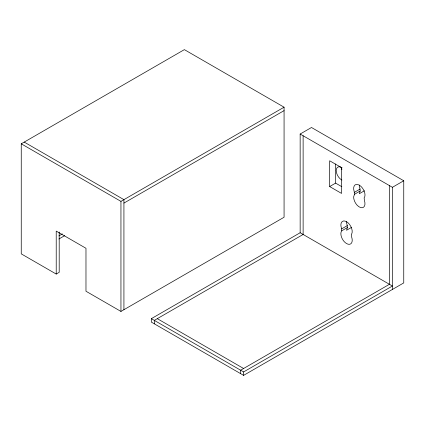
<?xml version="1.0" encoding="UTF-8"?>
<svg xmlns="http://www.w3.org/2000/svg" width="425" height="425" viewBox="0 0 425 425"><rect width="100%" height="100%" fill="white"/><g stroke="black" fill="none" stroke-linecap="round" stroke-linejoin="round"><path stroke-width="0.64" d="M354.493 194.278L353.653 196.855A8.017 4.627 60 0 0 360.458 207.506A8.017 4.627 60 0 0 364.416 200.52L364.14 197.859L364.464 197.423A8.017 4.627 60 0 0 364.4 191.749L363.726 190.134A8.017 4.627 60 0 0 356.325 184.423A8.017 4.627 60 0 0 354.168 191.478L354.493 194.278L360.161 191L359.837 188.206A8.017 4.627 60 0 1 359.316 185.077M360.161 191L359.327 193.704L364.432 190.761M341.721 230.833L341.445 231.189A8.017 4.627 60 0 0 342.067 238.425A8.017 4.627 60 0 0 347.682 244.067L348.776 244.301A8.017 4.627 60 0 0 351.858 242.351L352.144 241.235A8.017 4.627 60 0 0 351.645 237.081L351.369 234.414L351.693 233.978A8.017 4.627 60 0 0 346.545 221.717A8.017 4.627 60 0 0 341.397 228.034L341.721 230.833L347.39 227.561L347.066 224.761A8.017 4.627 60 0 1 346.545 221.632M347.39 227.561L346.556 230.265L351.661 227.317M56.217 274.051L21.25 253.863L21.25 143.809L184.37 49.635L284.07 107.196L284.07 217.249L120.95 311.424L85.978 291.237L85.978 248.28L56.217 231.094L56.217 274.051L59.197 272.335L59.197 232.023M58.905 235.902L62.353 233.915M21.25 143.809L120.95 201.37L284.07 107.196M58.905 238.993L64.648 235.678M123.925 203.092L284.07 110.633M300.151 232.751L300.151 134.04L311.493 127.495L403.75 180.758L403.75 282.907L243.605 375.365L151.348 322.102L151.348 318.665L300.151 232.751L392.413 286.02L243.605 371.928L151.348 318.665M329.657 186.554L341.562 193.423L341.562 167.652L329.657 160.778L329.657 186.554L335.607 183.117L341.843 186.718M354.493 192.286L360.161 189.013M300.151 134.04L392.413 187.308L403.75 180.758M341.721 228.847L347.39 225.574M24.225 142.093L123.925 199.654L123.925 309.703M157.298 318.665L243.605 368.491M392.413 187.308L392.413 289.457M389.433 185.587L389.433 284.298L240.63 370.212L240.63 373.649M335.607 163.949L335.607 183.117M303.126 135.761L303.126 234.472L154.323 320.381L154.323 323.818M243.605 371.928L243.605 375.365M120.95 201.37L120.95 311.424M341.881 169.639A7.576 4.372 60 0 1 341.588 167.349M341.928 180.051A7.576 4.372 60 0 1 336.202 170.457A7.576 4.372 60 0 1 342.125 167.843"/></g></svg>
